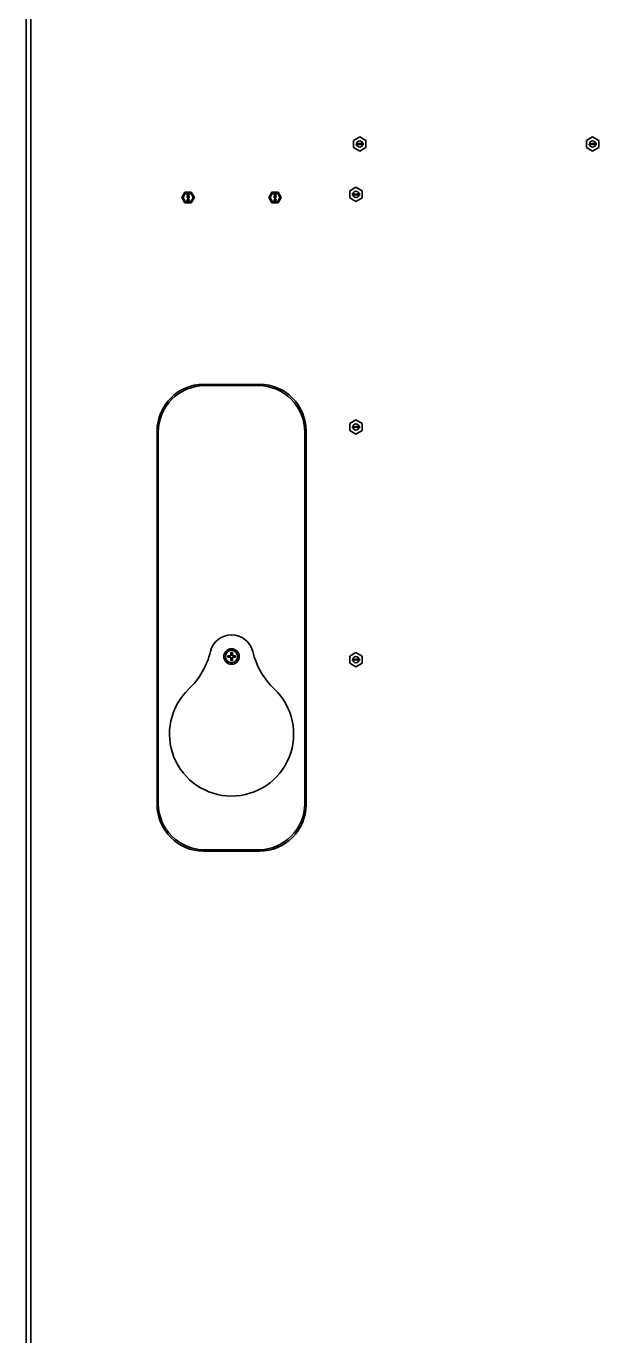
# Model space of a CAD drawing. Header units: millimetres. Extents: x 32496 to 166256, y 3504 to 23939.
# Drawn here: x 41092 to 41461, y 15969 to 16814 of the extents above; entities that cross this region are included whole.
import ezdxf

# ---------------------------------------------------------------- set-up
doc = ezdxf.new("R2010")
doc.units = ezdxf.units.MM
doc.layers.get('0').update_dxf_attribs({"lineweight": 35})

msp = doc.modelspace()

# ---------------------------------------------------------------- linework, layer by layer
at = {"linetype": 'Continuous'}
for p, q in [((41091.64, 17717.349), (41091.64, 15208.349)), ((41094.64, 17717.349), (41094.64, 15208.349)), ((41302.54, 16740.158), (41306.54, 16742.467)), ((41302.54, 16740.158), (41302.54, 16735.539)), ((41304.265, 16738.321), (41304.265, 16738.449)), ((41304.265, 16738.449), (41305.165, 16738.449)), ((41304.965, 16738.321), (41304.265, 16738.321)), ((41304.965, 16738.321), (41304.34, 16737.759)), ((41304.465, 16737.683), (41305.165, 16738.321)), ((41305.165, 16738.449), (41305.165, 16738.321)), ((41305.365, 16737.249), (41305.365, 16738.449)), ((41305.365, 16738.449), (41305.515, 16738.449)), ((41305.515, 16738.449), (41305.515, 16737.453)), ((41306.415, 16737.938), (41306.415, 16738.091)), ((41306.415, 16738.091), (41306.665, 16738.091)), ((41306.54, 16742.467), (41310.54, 16740.158)), ((41306.665, 16738.091), (41306.665, 16738.449)), ((41306.665, 16738.449), (41306.815, 16738.449)), ((41306.815, 16738.449), (41306.815, 16738.091)), ((41306.815, 16738.091), (41307.415, 16738.091)), ((41307.415, 16738.091), (41307.415, 16737.938)), ((41307.615, 16737.249), (41307.615, 16738.449)), ((41307.615, 16738.449), (41307.765, 16738.449)), ((41307.765, 16738.449), (41307.765, 16737.504)), ((41308.115, 16738.449), (41307.765, 16737.504)), ((41307.84, 16737.249), (41308.215, 16738.321)), ((41308.115, 16738.449), (41308.315, 16738.449)), ((41308.215, 16738.321), (41308.59, 16737.249)), ((41308.665, 16737.504), (41308.315, 16738.449)), ((41308.665, 16737.504), (41308.665, 16738.449)), ((41308.665, 16738.449), (41308.815, 16738.449)), ((41308.815, 16738.449), (41308.815, 16737.249)), ((41310.54, 16735.539), (41310.54, 16740.158)), ((41452.54, 16740.158), (41456.54, 16742.467)), ((41452.54, 16740.158), (41452.54, 16735.539)), ((41454.265, 16738.321), (41454.265, 16738.449)), ((41454.265, 16738.449), (41455.165, 16738.449)), ((41454.965, 16738.321), (41454.265, 16738.321)), ((41454.965, 16738.321), (41454.34, 16737.759)), ((41454.465, 16737.683), (41455.165, 16738.321)), ((41455.165, 16738.449), (41455.165, 16738.321)), ((41455.365, 16737.249), (41455.365, 16738.449)), ((41455.365, 16738.449), (41455.515, 16738.449)), ((41455.515, 16738.449), (41455.515, 16737.453)), ((41456.415, 16737.938), (41456.415, 16738.091)), ((41456.415, 16738.091), (41456.665, 16738.091)), ((41456.54, 16742.467), (41460.54, 16740.158)), ((41456.665, 16738.091), (41456.665, 16738.449)), ((41456.665, 16738.449), (41456.815, 16738.449)), ((41456.815, 16738.449), (41456.815, 16738.091)), ((41456.815, 16738.091), (41457.415, 16738.091)), ((41457.415, 16738.091), (41457.415, 16737.938)), ((41457.615, 16737.249), (41457.615, 16738.449)), ((41457.615, 16738.449), (41457.765, 16738.449)), ((41457.765, 16738.449), (41457.765, 16737.504)), ((41458.115, 16738.449), (41457.765, 16737.504)), ((41457.84, 16737.249), (41458.215, 16738.321)), ((41458.115, 16738.449), (41458.315, 16738.449)), ((41458.215, 16738.321), (41458.59, 16737.249)), ((41458.665, 16737.504), (41458.315, 16738.449)), ((41458.665, 16737.504), (41458.665, 16738.449)), ((41458.665, 16738.449), (41458.815, 16738.449)), ((41458.815, 16738.449), (41458.815, 16737.249)), ((41460.54, 16735.539), (41460.54, 16740.158)), ((41306.54, 16733.23), (41302.54, 16735.539)), ((41304.29, 16737.683), (41304.265, 16737.581)), ((41304.265, 16737.529), (41304.265, 16737.581)), ((41304.265, 16737.529), (41304.29, 16737.427)), ((41304.34, 16737.759), (41304.29, 16737.683)), ((41304.29, 16737.427), (41304.39, 16737.325)), ((41304.39, 16737.325), (41304.49, 16737.274)), ((41304.415, 16737.581), (41304.465, 16737.683)), ((41304.415, 16737.581), (41304.415, 16737.529)), ((41304.465, 16737.453), (41304.415, 16737.529)), ((41304.54, 16737.402), (41304.465, 16737.453)), ((41304.49, 16737.274), (41304.64, 16737.249)), ((41304.665, 16737.376), (41304.54, 16737.402)), ((41304.74, 16737.249), (41304.64, 16737.249)), ((41304.665, 16737.376), (41304.765, 16737.376)), ((41304.74, 16737.249), (41304.915, 16737.274)), ((41304.89, 16737.402), (41304.765, 16737.376)), ((41304.965, 16737.453), (41304.89, 16737.402)), ((41304.915, 16737.274), (41305.015, 16737.325)), ((41305.015, 16737.529), (41304.965, 16737.453)), ((41305.015, 16737.529), (41305.14, 16737.529)), ((41305.015, 16737.325), (41305.115, 16737.427)), ((41305.115, 16737.427), (41305.14, 16737.529)), ((41305.515, 16737.249), (41305.365, 16737.249)), ((41305.665, 16737.632), (41305.515, 16737.453)), ((41305.515, 16737.249), (41305.665, 16737.427)), ((41305.665, 16737.632), (41305.665, 16737.427)), ((41305.89, 16738.015), (41305.865, 16737.989)), ((41305.865, 16737.989), (41306.015, 16737.836)), ((41306.015, 16737.836), (41305.865, 16737.683)), ((41305.865, 16737.683), (41305.89, 16737.657)), ((41306.015, 16737.887), (41305.89, 16738.015)), ((41305.89, 16737.657), (41306.015, 16737.785)), ((41306.015, 16737.887), (41306.015, 16738.066)), ((41306.015, 16738.066), (41306.065, 16738.066)), ((41306.015, 16737.606), (41306.015, 16737.785)), ((41306.065, 16737.606), (41306.015, 16737.606)), ((41306.065, 16738.066), (41306.065, 16737.887)), ((41306.19, 16738.015), (41306.065, 16737.887)), ((41306.065, 16737.836), (41306.215, 16737.989)), ((41306.215, 16737.683), (41306.065, 16737.836)), ((41306.065, 16737.785), (41306.065, 16737.606)), ((41306.065, 16737.785), (41306.19, 16737.657)), ((41306.215, 16737.989), (41306.19, 16738.015)), ((41306.19, 16737.657), (41306.215, 16737.683)), ((41306.665, 16737.938), (41306.415, 16737.938)), ((41310.54, 16735.539), (41306.54, 16733.23)), ((41306.665, 16737.249), (41306.665, 16737.938)), ((41306.815, 16737.249), (41306.665, 16737.249)), ((41306.815, 16737.938), (41306.815, 16737.453)), ((41306.815, 16737.249), (41307.415, 16737.938)), ((41307.24, 16737.938), (41306.815, 16737.453)), ((41307.24, 16737.938), (41306.815, 16737.938)), ((41307.84, 16737.249), (41307.615, 16737.249)), ((41308.815, 16737.249), (41308.59, 16737.249)), ((41456.54, 16733.23), (41452.54, 16735.539)), ((41454.29, 16737.683), (41454.265, 16737.581)), ((41454.265, 16737.529), (41454.265, 16737.581)), ((41454.265, 16737.529), (41454.29, 16737.427)), ((41454.34, 16737.759), (41454.29, 16737.683)), ((41454.29, 16737.427), (41454.39, 16737.325)), ((41454.39, 16737.325), (41454.49, 16737.274)), ((41454.415, 16737.581), (41454.465, 16737.683)), ((41454.415, 16737.581), (41454.415, 16737.529)), ((41454.465, 16737.453), (41454.415, 16737.529)), ((41454.54, 16737.402), (41454.465, 16737.453)), ((41454.49, 16737.274), (41454.64, 16737.249)), ((41454.665, 16737.376), (41454.54, 16737.402)), ((41454.74, 16737.249), (41454.64, 16737.249)), ((41454.665, 16737.376), (41454.765, 16737.376)), ((41454.74, 16737.249), (41454.915, 16737.274)), ((41454.89, 16737.402), (41454.765, 16737.376)), ((41454.965, 16737.453), (41454.89, 16737.402)), ((41454.915, 16737.274), (41455.015, 16737.325)), ((41455.015, 16737.529), (41454.965, 16737.453)), ((41455.015, 16737.529), (41455.14, 16737.529)), ((41455.015, 16737.325), (41455.115, 16737.427)), ((41455.115, 16737.427), (41455.14, 16737.529)), ((41455.515, 16737.249), (41455.365, 16737.249)), ((41455.665, 16737.632), (41455.515, 16737.453)), ((41455.515, 16737.249), (41455.665, 16737.427)), ((41455.665, 16737.632), (41455.665, 16737.427)), ((41455.89, 16738.015), (41455.865, 16737.989)), ((41455.865, 16737.989), (41456.015, 16737.836)), ((41456.015, 16737.836), (41455.865, 16737.683)), ((41455.865, 16737.683), (41455.89, 16737.657)), ((41456.015, 16737.887), (41455.89, 16738.015)), ((41455.89, 16737.657), (41456.015, 16737.785)), ((41456.015, 16737.887), (41456.015, 16738.066)), ((41456.015, 16738.066), (41456.065, 16738.066)), ((41456.015, 16737.606), (41456.015, 16737.785)), ((41456.065, 16737.606), (41456.015, 16737.606)), ((41456.065, 16738.066), (41456.065, 16737.887)), ((41456.19, 16738.015), (41456.065, 16737.887)), ((41456.065, 16737.836), (41456.215, 16737.989)), ((41456.215, 16737.683), (41456.065, 16737.836)), ((41456.065, 16737.785), (41456.065, 16737.606)), ((41456.065, 16737.785), (41456.19, 16737.657)), ((41456.215, 16737.989), (41456.19, 16738.015)), ((41456.19, 16737.657), (41456.215, 16737.683)), ((41456.665, 16737.938), (41456.415, 16737.938)), ((41460.54, 16735.539), (41456.54, 16733.23)), ((41456.665, 16737.249), (41456.665, 16737.938)), ((41456.815, 16737.249), (41456.665, 16737.249)), ((41456.815, 16737.938), (41456.815, 16737.453)), ((41456.815, 16737.249), (41457.415, 16737.938)), ((41457.24, 16737.938), (41456.815, 16737.453)), ((41457.24, 16737.938), (41456.815, 16737.938)), ((41457.84, 16737.249), (41457.615, 16737.249)), ((41458.815, 16737.249), (41458.59, 16737.249)), ((41191.898, 16703.349), (41193.919, 16706.849)), ((41197.96, 16706.849), (41193.919, 16706.849)), ((41195.29, 16705.386), (41195.29, 16705.549)), ((41195.29, 16705.549), (41196.59, 16705.549)), ((41196.313, 16705.386), (41195.29, 16705.007)), ((41196.313, 16705.386), (41195.29, 16705.386)), ((41195.29, 16704.79), (41195.29, 16705.007)), ((41195.29, 16704.79), (41196.313, 16704.411)), ((41195.29, 16704.249), (41195.29, 16704.411)), ((41195.29, 16704.411), (41196.313, 16704.411)), ((41195.428, 16704.899), (41196.59, 16705.305)), ((41196.59, 16704.492), (41195.428, 16704.899)), ((41196.59, 16705.549), (41196.59, 16705.305)), ((41196.59, 16704.492), (41196.59, 16704.249)), ((41197.96, 16706.849), (41199.981, 16703.349)), ((41247.898, 16703.349), (41249.919, 16706.849)), ((41253.96, 16706.849), (41249.919, 16706.849)), ((41251.29, 16705.386), (41251.29, 16705.549)), ((41251.29, 16705.549), (41252.59, 16705.549)), ((41252.313, 16705.386), (41251.29, 16705.007)), ((41252.313, 16705.386), (41251.29, 16705.386)), ((41251.29, 16704.79), (41251.29, 16705.007)), ((41251.29, 16704.79), (41252.313, 16704.411)), ((41251.29, 16704.249), (41251.29, 16704.411)), ((41251.29, 16704.411), (41252.313, 16704.411)), ((41251.428, 16704.899), (41252.59, 16705.305)), ((41252.59, 16704.492), (41251.428, 16704.899)), ((41252.59, 16705.549), (41252.59, 16705.305)), ((41252.59, 16704.492), (41252.59, 16704.249)), ((41253.96, 16706.849), (41255.981, 16703.349)), ((41300.04, 16707.658), (41304.04, 16709.967)), ((41300.04, 16707.658), (41300.04, 16703.039)), ((41301.765, 16705.821), (41301.765, 16705.949)), ((41301.765, 16705.949), (41302.665, 16705.949)), ((41302.465, 16705.821), (41301.765, 16705.821)), ((41301.79, 16705.183), (41301.765, 16705.081)), ((41301.765, 16705.029), (41301.765, 16705.081)), ((41301.765, 16705.029), (41301.79, 16704.927)), ((41301.84, 16705.259), (41301.79, 16705.183)), ((41301.79, 16704.927), (41301.89, 16704.825)), ((41302.465, 16705.821), (41301.84, 16705.259)), ((41301.89, 16704.825), (41301.99, 16704.774)), ((41301.915, 16705.081), (41301.965, 16705.183)), ((41301.915, 16705.081), (41301.915, 16705.029)), ((41301.965, 16704.953), (41301.915, 16705.029)), ((41301.965, 16705.183), (41302.665, 16705.821)), ((41302.04, 16704.902), (41301.965, 16704.953)), ((41301.99, 16704.774), (41302.14, 16704.749)), ((41302.165, 16704.876), (41302.04, 16704.902)), ((41302.24, 16704.749), (41302.14, 16704.749)), ((41302.165, 16704.876), (41302.265, 16704.876)), ((41302.24, 16704.749), (41302.415, 16704.774)), ((41302.39, 16704.902), (41302.265, 16704.876)), ((41302.465, 16704.953), (41302.39, 16704.902)), ((41302.415, 16704.774), (41302.515, 16704.825)), ((41302.515, 16705.029), (41302.465, 16704.953)), ((41302.515, 16705.029), (41302.64, 16705.029)), ((41302.515, 16704.825), (41302.615, 16704.927)), ((41302.615, 16704.927), (41302.64, 16705.029)), ((41302.665, 16705.949), (41302.665, 16705.821)), ((41302.865, 16704.749), (41302.865, 16705.949)), ((41302.865, 16705.949), (41303.015, 16705.949)), ((41303.015, 16704.749), (41302.865, 16704.749)), ((41303.015, 16705.949), (41303.015, 16704.953)), ((41303.165, 16705.132), (41303.015, 16704.953)), ((41303.015, 16704.749), (41303.165, 16704.927)), ((41303.165, 16705.132), (41303.165, 16704.927)), ((41303.39, 16705.515), (41303.365, 16705.489)), ((41303.365, 16705.489), (41303.515, 16705.336)), ((41303.515, 16705.336), (41303.365, 16705.183)), ((41303.365, 16705.183), (41303.39, 16705.157)), ((41303.515, 16705.387), (41303.39, 16705.515)), ((41303.39, 16705.157), (41303.515, 16705.285)), ((41303.515, 16705.387), (41303.515, 16705.566)), ((41303.515, 16705.566), (41303.565, 16705.566)), ((41303.515, 16705.106), (41303.515, 16705.285)), ((41303.565, 16705.106), (41303.515, 16705.106)), ((41303.565, 16705.566), (41303.565, 16705.387)), ((41303.69, 16705.515), (41303.565, 16705.387)), ((41303.565, 16705.336), (41303.715, 16705.489)), ((41303.715, 16705.183), (41303.565, 16705.336)), ((41303.565, 16705.285), (41303.565, 16705.106)), ((41303.565, 16705.285), (41303.69, 16705.157)), ((41303.715, 16705.489), (41303.69, 16705.515)), ((41303.69, 16705.157), (41303.715, 16705.183)), ((41303.915, 16705.438), (41303.915, 16705.591)), ((41303.915, 16705.591), (41304.165, 16705.591)), ((41304.165, 16705.438), (41303.915, 16705.438)), ((41304.04, 16709.967), (41308.04, 16707.658)), ((41304.165, 16705.591), (41304.165, 16705.949)), ((41304.165, 16705.949), (41304.315, 16705.949)), ((41304.165, 16704.749), (41304.165, 16705.438)), ((41304.315, 16704.749), (41304.165, 16704.749)), ((41304.315, 16705.949), (41304.315, 16705.591)), ((41304.315, 16705.591), (41304.915, 16705.591)), ((41304.315, 16705.438), (41304.315, 16704.953)), ((41304.315, 16704.749), (41304.915, 16705.438)), ((41304.74, 16705.438), (41304.315, 16704.953)), ((41304.74, 16705.438), (41304.315, 16705.438)), ((41304.915, 16705.591), (41304.915, 16705.438)), ((41305.115, 16704.749), (41305.115, 16705.949)), ((41305.115, 16705.949), (41305.265, 16705.949)), ((41305.34, 16704.749), (41305.115, 16704.749)), ((41305.265, 16705.949), (41305.265, 16705.004)), ((41305.615, 16705.949), (41305.265, 16705.004)), ((41305.34, 16704.749), (41305.715, 16705.821)), ((41305.615, 16705.949), (41305.815, 16705.949)), ((41305.715, 16705.821), (41306.09, 16704.749)), ((41306.165, 16705.004), (41305.815, 16705.949)), ((41306.315, 16704.749), (41306.09, 16704.749)), ((41306.165, 16705.004), (41306.165, 16705.949)), ((41306.165, 16705.949), (41306.315, 16705.949)), ((41306.315, 16705.949), (41306.315, 16704.749)), ((41308.04, 16703.039), (41308.04, 16707.658)), ((41193.919, 16699.849), (41191.898, 16703.349)), ((41193.919, 16699.849), (41197.96, 16699.849)), ((41196.59, 16704.249), (41195.29, 16704.249)), ((41195.317, 16703.734), (41195.29, 16703.599)), ((41195.29, 16703.463), (41195.29, 16703.599)), ((41195.29, 16703.463), (41195.317, 16703.328)), ((41195.29, 16701.919), (41195.29, 16702.082)), ((41195.29, 16702.082), (41196.368, 16702.082)), ((41196.59, 16701.919), (41195.29, 16701.919)), ((41195.29, 16700.728), (41195.29, 16701.703)), ((41195.29, 16701.703), (41195.428, 16701.703)), ((41195.428, 16700.728), (41195.29, 16700.728)), ((41195.4, 16703.869), (41195.317, 16703.734)), ((41195.317, 16703.328), (41195.4, 16703.192)), ((41195.511, 16703.951), (41195.4, 16703.869)), ((41195.4, 16703.192), (41195.511, 16703.111)), ((41195.428, 16703.626), (41195.456, 16703.707)), ((41195.428, 16703.626), (41195.428, 16703.436)), ((41195.456, 16703.355), (41195.428, 16703.436)), ((41196.12, 16700.944), (41195.428, 16701.703)), ((41195.428, 16701.486), (41195.428, 16700.728)), ((41195.428, 16701.486), (41196.037, 16700.809)), ((41195.456, 16703.707), (41195.511, 16703.788)), ((41195.511, 16703.274), (41195.456, 16703.355)), ((41195.649, 16704.005), (41195.511, 16703.951)), ((41195.511, 16703.788), (41195.594, 16703.842)), ((41195.594, 16703.219), (41195.511, 16703.274)), ((41195.511, 16703.111), (41195.649, 16703.057)), ((41195.594, 16703.842), (41195.677, 16703.869)), ((41195.677, 16703.192), (41195.594, 16703.219)), ((41195.843, 16704.032), (41195.649, 16704.005)), ((41195.788, 16703.057), (41195.649, 16703.057)), ((41195.76, 16703.869), (41195.677, 16703.869)), ((41195.677, 16703.192), (41195.76, 16703.192)), ((41195.705, 16702.624), (41195.705, 16702.678)), ((41195.705, 16702.678), (41195.898, 16702.678)), ((41195.898, 16702.624), (41195.705, 16702.624)), ((41195.76, 16703.869), (41195.843, 16703.842)), ((41195.843, 16703.219), (41195.76, 16703.192)), ((41195.788, 16702.84), (41195.76, 16702.813)), ((41195.76, 16702.813), (41195.898, 16702.678)), ((41195.898, 16702.624), (41195.76, 16702.488)), ((41195.76, 16702.488), (41195.788, 16702.461)), ((41195.788, 16703.057), (41195.926, 16703.111)), ((41195.954, 16702.678), (41195.788, 16702.84)), ((41195.788, 16702.461), (41195.954, 16702.624)), ((41195.843, 16704.032), (41196.037, 16704.032)), ((41195.843, 16703.842), (41195.898, 16703.788)), ((41195.898, 16703.274), (41195.843, 16703.219)), ((41195.898, 16703.788), (41195.954, 16703.707)), ((41195.954, 16703.355), (41195.898, 16703.274)), ((41195.926, 16703.111), (41196.009, 16703.192)), ((41195.954, 16703.707), (41195.981, 16703.626)), ((41195.981, 16703.436), (41195.954, 16703.355)), ((41196.12, 16702.84), (41195.954, 16702.678)), ((41195.954, 16702.624), (41196.12, 16702.461)), ((41196.092, 16703.734), (41195.981, 16703.897)), ((41196.037, 16703.897), (41195.981, 16703.897)), ((41195.981, 16703.436), (41195.981, 16703.626)), ((41196.009, 16703.192), (41196.092, 16703.328)), ((41196.009, 16702.678), (41196.147, 16702.813)), ((41196.009, 16702.678), (41196.203, 16702.678)), ((41196.147, 16702.488), (41196.009, 16702.624)), ((41196.203, 16702.624), (41196.009, 16702.624)), ((41196.23, 16704.005), (41196.037, 16704.032)), ((41196.037, 16703.897), (41196.203, 16703.869)), ((41196.037, 16700.809), (41196.12, 16700.755)), ((41196.12, 16703.599), (41196.092, 16703.734)), ((41196.092, 16703.328), (41196.12, 16703.463)), ((41196.12, 16703.599), (41196.12, 16703.463)), ((41196.147, 16702.813), (41196.12, 16702.84)), ((41196.12, 16702.461), (41196.147, 16702.488)), ((41196.23, 16700.89), (41196.12, 16700.944)), ((41196.12, 16700.755), (41196.23, 16700.728)), ((41196.175, 16702.244), (41196.368, 16702.082)), ((41196.175, 16702.244), (41196.396, 16702.244)), ((41196.203, 16703.869), (41196.286, 16703.842)), ((41196.203, 16702.678), (41196.203, 16702.624)), ((41196.368, 16703.951), (41196.23, 16704.005)), ((41196.23, 16700.89), (41196.286, 16700.89)), ((41196.286, 16700.728), (41196.23, 16700.728)), ((41196.286, 16703.842), (41196.368, 16703.788)), ((41196.368, 16703.301), (41196.286, 16703.247)), ((41196.286, 16703.111), (41196.286, 16703.247)), ((41196.286, 16703.111), (41196.368, 16703.138)), ((41196.286, 16701.54), (41196.286, 16701.676)), ((41196.396, 16701.649), (41196.286, 16701.676)), ((41196.286, 16701.54), (41196.368, 16701.486)), ((41196.368, 16700.944), (41196.286, 16700.89)), ((41196.286, 16700.728), (41196.396, 16700.755)), ((41196.479, 16703.869), (41196.368, 16703.951)), ((41196.368, 16703.788), (41196.424, 16703.707)), ((41196.424, 16703.382), (41196.368, 16703.301)), ((41196.368, 16703.138), (41196.479, 16703.219)), ((41196.368, 16701.486), (41196.424, 16701.405)), ((41196.424, 16701.026), (41196.368, 16700.944)), ((41196.59, 16702.082), (41196.396, 16702.244)), ((41196.507, 16701.54), (41196.396, 16701.649)), ((41196.396, 16700.755), (41196.507, 16700.863)), ((41196.424, 16703.707), (41196.451, 16703.626)), ((41196.451, 16703.463), (41196.424, 16703.382)), ((41196.424, 16701.405), (41196.451, 16701.269)), ((41196.451, 16701.161), (41196.424, 16701.026)), ((41196.451, 16703.463), (41196.451, 16703.626)), ((41196.451, 16701.161), (41196.451, 16701.269)), ((41196.562, 16703.734), (41196.479, 16703.869)), ((41196.479, 16703.219), (41196.562, 16703.355)), ((41196.562, 16701.432), (41196.507, 16701.54)), ((41196.507, 16700.863), (41196.562, 16700.972)), ((41196.59, 16703.599), (41196.562, 16703.734)), ((41196.562, 16703.355), (41196.59, 16703.49)), ((41196.59, 16701.242), (41196.562, 16701.432)), ((41196.562, 16700.972), (41196.59, 16701.134)), ((41196.59, 16703.599), (41196.59, 16703.49)), ((41196.59, 16702.082), (41196.59, 16701.919)), ((41196.59, 16701.242), (41196.59, 16701.134)), ((41199.981, 16703.349), (41197.96, 16699.849)), ((41249.919, 16699.849), (41247.898, 16703.349)), ((41249.919, 16699.849), (41253.96, 16699.849)), ((41252.59, 16704.249), (41251.29, 16704.249)), ((41251.317, 16703.734), (41251.29, 16703.599)), ((41251.29, 16703.463), (41251.29, 16703.599)), ((41251.29, 16703.463), (41251.317, 16703.328)), ((41251.29, 16701.919), (41251.29, 16702.082)), ((41251.29, 16702.082), (41252.368, 16702.082)), ((41252.59, 16701.919), (41251.29, 16701.919)), ((41251.29, 16700.728), (41251.29, 16701.703)), ((41251.29, 16701.703), (41251.428, 16701.703)), ((41251.428, 16700.728), (41251.29, 16700.728)), ((41251.4, 16703.869), (41251.317, 16703.734)), ((41251.317, 16703.328), (41251.4, 16703.192)), ((41251.511, 16703.951), (41251.4, 16703.869)), ((41251.4, 16703.192), (41251.511, 16703.111)), ((41251.428, 16703.626), (41251.456, 16703.707)), ((41251.428, 16703.626), (41251.428, 16703.436)), ((41251.456, 16703.355), (41251.428, 16703.436)), ((41252.12, 16700.944), (41251.428, 16701.703)), ((41251.428, 16701.486), (41251.428, 16700.728)), ((41251.428, 16701.486), (41252.037, 16700.809)), ((41251.456, 16703.707), (41251.511, 16703.788)), ((41251.511, 16703.274), (41251.456, 16703.355)), ((41251.649, 16704.005), (41251.511, 16703.951)), ((41251.511, 16703.788), (41251.594, 16703.842)), ((41251.594, 16703.219), (41251.511, 16703.274)), ((41251.511, 16703.111), (41251.649, 16703.057)), ((41251.594, 16703.842), (41251.677, 16703.869)), ((41251.677, 16703.192), (41251.594, 16703.219)), ((41251.843, 16704.032), (41251.649, 16704.005)), ((41251.788, 16703.057), (41251.649, 16703.057)), ((41251.76, 16703.869), (41251.677, 16703.869)), ((41251.677, 16703.192), (41251.76, 16703.192)), ((41251.705, 16702.624), (41251.705, 16702.678)), ((41251.705, 16702.678), (41251.898, 16702.678)), ((41251.898, 16702.624), (41251.705, 16702.624)), ((41251.76, 16703.869), (41251.843, 16703.842)), ((41251.843, 16703.219), (41251.76, 16703.192)), ((41251.788, 16702.84), (41251.76, 16702.813)), ((41251.76, 16702.813), (41251.898, 16702.678)), ((41251.898, 16702.624), (41251.76, 16702.488)), ((41251.76, 16702.488), (41251.788, 16702.461)), ((41251.788, 16703.057), (41251.926, 16703.111)), ((41251.954, 16702.678), (41251.788, 16702.84)), ((41251.788, 16702.461), (41251.954, 16702.624)), ((41251.843, 16704.032), (41252.037, 16704.032)), ((41251.843, 16703.842), (41251.898, 16703.788)), ((41251.898, 16703.274), (41251.843, 16703.219)), ((41251.898, 16703.788), (41251.954, 16703.707)), ((41251.954, 16703.355), (41251.898, 16703.274)), ((41251.926, 16703.111), (41252.009, 16703.192)), ((41251.954, 16703.707), (41251.981, 16703.626)), ((41251.981, 16703.436), (41251.954, 16703.355)), ((41252.12, 16702.84), (41251.954, 16702.678)), ((41251.954, 16702.624), (41252.12, 16702.461)), ((41252.092, 16703.734), (41251.981, 16703.897)), ((41252.037, 16703.897), (41251.981, 16703.897)), ((41251.981, 16703.436), (41251.981, 16703.626)), ((41252.009, 16703.192), (41252.092, 16703.328)), ((41252.009, 16702.678), (41252.147, 16702.813)), ((41252.009, 16702.678), (41252.203, 16702.678)), ((41252.147, 16702.488), (41252.009, 16702.624)), ((41252.203, 16702.624), (41252.009, 16702.624)), ((41252.23, 16704.005), (41252.037, 16704.032)), ((41252.037, 16703.897), (41252.203, 16703.869)), ((41252.037, 16700.809), (41252.12, 16700.755)), ((41252.12, 16703.599), (41252.092, 16703.734)), ((41252.092, 16703.328), (41252.12, 16703.463)), ((41252.12, 16703.599), (41252.12, 16703.463)), ((41252.147, 16702.813), (41252.12, 16702.84)), ((41252.12, 16702.461), (41252.147, 16702.488)), ((41252.23, 16700.89), (41252.12, 16700.944)), ((41252.12, 16700.755), (41252.23, 16700.728)), ((41252.175, 16702.244), (41252.368, 16702.082)), ((41252.175, 16702.244), (41252.396, 16702.244)), ((41252.203, 16703.869), (41252.286, 16703.842)), ((41252.203, 16702.678), (41252.203, 16702.624)), ((41252.368, 16703.951), (41252.23, 16704.005)), ((41252.23, 16700.89), (41252.286, 16700.89)), ((41252.286, 16700.728), (41252.23, 16700.728)), ((41252.286, 16703.842), (41252.368, 16703.788)), ((41252.368, 16703.301), (41252.286, 16703.247)), ((41252.286, 16703.111), (41252.286, 16703.247)), ((41252.286, 16703.111), (41252.368, 16703.138)), ((41252.286, 16701.54), (41252.286, 16701.676)), ((41252.396, 16701.649), (41252.286, 16701.676)), ((41252.286, 16701.54), (41252.368, 16701.486)), ((41252.368, 16700.944), (41252.286, 16700.89)), ((41252.286, 16700.728), (41252.396, 16700.755)), ((41252.479, 16703.869), (41252.368, 16703.951)), ((41252.368, 16703.788), (41252.424, 16703.707)), ((41252.424, 16703.382), (41252.368, 16703.301)), ((41252.368, 16703.138), (41252.479, 16703.219)), ((41252.368, 16701.486), (41252.424, 16701.405)), ((41252.424, 16701.026), (41252.368, 16700.944)), ((41252.59, 16702.082), (41252.396, 16702.244)), ((41252.507, 16701.54), (41252.396, 16701.649)), ((41252.396, 16700.755), (41252.507, 16700.863)), ((41252.424, 16703.707), (41252.451, 16703.626)), ((41252.451, 16703.463), (41252.424, 16703.382)), ((41252.424, 16701.405), (41252.451, 16701.269)), ((41252.451, 16701.161), (41252.424, 16701.026)), ((41252.451, 16703.463), (41252.451, 16703.626)), ((41252.451, 16701.161), (41252.451, 16701.269)), ((41252.562, 16703.734), (41252.479, 16703.869)), ((41252.479, 16703.219), (41252.562, 16703.355)), ((41252.562, 16701.432), (41252.507, 16701.54)), ((41252.507, 16700.863), (41252.562, 16700.972)), ((41252.59, 16703.599), (41252.562, 16703.734)), ((41252.562, 16703.355), (41252.59, 16703.49)), ((41252.59, 16701.242), (41252.562, 16701.432)), ((41252.562, 16700.972), (41252.59, 16701.134)), ((41252.59, 16703.599), (41252.59, 16703.49)), ((41252.59, 16702.082), (41252.59, 16701.919)), ((41252.59, 16701.242), (41252.59, 16701.134)), ((41255.981, 16703.349), (41253.96, 16699.849)), ((41304.04, 16700.73), (41300.04, 16703.039)), ((41308.04, 16703.039), (41304.04, 16700.73)), ((41241.94, 16582.849), (41205.94, 16582.849)), ((41206.74, 16582.049), (41241.14, 16582.049)), ((41175.94, 16552.849), (41175.94, 16311.849)), ((41271.94, 16311.849), (41271.94, 16552.849)), ((41300.04, 16557.658), (41304.04, 16559.967)), ((41300.04, 16557.658), (41300.04, 16553.039)), ((41304.04, 16550.73), (41300.04, 16553.039)), ((41301.765, 16555.821), (41301.765, 16555.949)), ((41301.765, 16555.949), (41302.665, 16555.949)), ((41302.465, 16555.821), (41301.765, 16555.821)), ((41301.79, 16555.183), (41301.765, 16555.081)), ((41301.765, 16555.029), (41301.765, 16555.081)), ((41301.765, 16555.029), (41301.79, 16554.927)), ((41301.84, 16555.259), (41301.79, 16555.183)), ((41301.79, 16554.927), (41301.89, 16554.825)), ((41302.465, 16555.821), (41301.84, 16555.259)), ((41301.89, 16554.825), (41301.99, 16554.774)), ((41301.915, 16555.081), (41301.965, 16555.183)), ((41301.915, 16555.081), (41301.915, 16555.029)), ((41301.965, 16554.953), (41301.915, 16555.029)), ((41301.965, 16555.183), (41302.665, 16555.821)), ((41302.04, 16554.902), (41301.965, 16554.953)), ((41301.99, 16554.774), (41302.14, 16554.749)), ((41302.165, 16554.876), (41302.04, 16554.902)), ((41302.24, 16554.749), (41302.14, 16554.749)), ((41302.165, 16554.876), (41302.265, 16554.876)), ((41302.24, 16554.749), (41302.415, 16554.774)), ((41302.39, 16554.902), (41302.265, 16554.876)), ((41302.465, 16554.953), (41302.39, 16554.902)), ((41302.415, 16554.774), (41302.515, 16554.825)), ((41302.515, 16555.029), (41302.465, 16554.953)), ((41302.515, 16555.029), (41302.64, 16555.029)), ((41302.515, 16554.825), (41302.615, 16554.927)), ((41302.615, 16554.927), (41302.64, 16555.029)), ((41302.665, 16555.949), (41302.665, 16555.821)), ((41302.865, 16554.749), (41302.865, 16555.949)), ((41302.865, 16555.949), (41303.015, 16555.949)), ((41303.015, 16554.749), (41302.865, 16554.749)), ((41303.015, 16555.949), (41303.015, 16554.953)), ((41303.165, 16555.132), (41303.015, 16554.953)), ((41303.015, 16554.749), (41303.165, 16554.927)), ((41303.165, 16555.132), (41303.165, 16554.927)), ((41303.39, 16555.515), (41303.365, 16555.489)), ((41303.365, 16555.489), (41303.515, 16555.336)), ((41303.515, 16555.336), (41303.365, 16555.183)), ((41303.365, 16555.183), (41303.39, 16555.157)), ((41303.515, 16555.387), (41303.39, 16555.515)), ((41303.39, 16555.157), (41303.515, 16555.285)), ((41303.515, 16555.387), (41303.515, 16555.566)), ((41303.515, 16555.566), (41303.565, 16555.566)), ((41303.515, 16555.106), (41303.515, 16555.285)), ((41303.565, 16555.106), (41303.515, 16555.106)), ((41303.565, 16555.566), (41303.565, 16555.387)), ((41303.69, 16555.515), (41303.565, 16555.387)), ((41303.565, 16555.336), (41303.715, 16555.489)), ((41303.715, 16555.183), (41303.565, 16555.336)), ((41303.565, 16555.285), (41303.565, 16555.106)), ((41303.565, 16555.285), (41303.69, 16555.157)), ((41303.715, 16555.489), (41303.69, 16555.515)), ((41303.69, 16555.157), (41303.715, 16555.183)), ((41303.915, 16555.438), (41303.915, 16555.591)), ((41303.915, 16555.591), (41304.165, 16555.591)), ((41304.165, 16555.438), (41303.915, 16555.438)), ((41304.04, 16559.967), (41308.04, 16557.658)), ((41308.04, 16553.039), (41304.04, 16550.73)), ((41304.165, 16555.591), (41304.165, 16555.949)), ((41304.165, 16555.949), (41304.315, 16555.949)), ((41304.165, 16554.749), (41304.165, 16555.438)), ((41304.315, 16554.749), (41304.165, 16554.749)), ((41304.315, 16555.949), (41304.315, 16555.591)), ((41304.315, 16555.591), (41304.915, 16555.591)), ((41304.315, 16555.438), (41304.315, 16554.953)), ((41304.315, 16554.749), (41304.915, 16555.438)), ((41304.74, 16555.438), (41304.315, 16554.953)), ((41304.74, 16555.438), (41304.315, 16555.438)), ((41304.915, 16555.591), (41304.915, 16555.438)), ((41305.115, 16554.749), (41305.115, 16555.949)), ((41305.115, 16555.949), (41305.265, 16555.949)), ((41305.34, 16554.749), (41305.115, 16554.749)), ((41305.265, 16555.949), (41305.265, 16555.004)), ((41305.615, 16555.949), (41305.265, 16555.004)), ((41305.34, 16554.749), (41305.715, 16555.821)), ((41305.615, 16555.949), (41305.815, 16555.949)), ((41305.715, 16555.821), (41306.09, 16554.749)), ((41306.165, 16555.004), (41305.815, 16555.949)), ((41306.315, 16554.749), (41306.09, 16554.749)), ((41306.165, 16555.004), (41306.165, 16555.949)), ((41306.165, 16555.949), (41306.315, 16555.949)), ((41306.315, 16555.949), (41306.315, 16554.749)), ((41308.04, 16553.039), (41308.04, 16557.658)), ((41176.74, 16312.649), (41176.74, 16552.049)), ((41271.14, 16552.049), (41271.14, 16312.649)), ((41223.44, 16407.849), (41223.44, 16409.849)), ((41223.44, 16409.849), (41224.44, 16409.849)), ((41224.44, 16409.849), (41224.44, 16407.849)), ((41300.04, 16407.658), (41304.04, 16409.967)), ((41304.04, 16409.967), (41308.04, 16407.658)), ((41221.44, 16406.849), (41221.44, 16407.849)), ((41221.44, 16407.849), (41223.44, 16407.849)), ((41223.44, 16406.849), (41221.44, 16406.849)), ((41223.44, 16404.849), (41223.44, 16406.849)), ((41224.44, 16404.849), (41223.44, 16404.849)), ((41224.44, 16407.849), (41226.44, 16407.849)), ((41224.44, 16406.849), (41224.44, 16404.849)), ((41226.44, 16406.849), (41224.44, 16406.849)), ((41226.44, 16407.849), (41226.44, 16406.849)), ((41300.04, 16407.658), (41300.04, 16403.039)), ((41304.04, 16400.73), (41300.04, 16403.039)), ((41301.765, 16405.821), (41301.765, 16405.949)), ((41301.765, 16405.949), (41302.665, 16405.949)), ((41302.465, 16405.821), (41301.765, 16405.821)), ((41301.79, 16405.183), (41301.765, 16405.081)), ((41301.765, 16405.029), (41301.765, 16405.081)), ((41301.765, 16405.029), (41301.79, 16404.927)), ((41301.84, 16405.259), (41301.79, 16405.183)), ((41301.79, 16404.927), (41301.89, 16404.825)), ((41302.465, 16405.821), (41301.84, 16405.259)), ((41301.89, 16404.825), (41301.99, 16404.774)), ((41301.915, 16405.081), (41301.965, 16405.183)), ((41301.915, 16405.081), (41301.915, 16405.029)), ((41301.965, 16404.953), (41301.915, 16405.029)), ((41301.965, 16405.183), (41302.665, 16405.821)), ((41302.04, 16404.902), (41301.965, 16404.953)), ((41301.99, 16404.774), (41302.14, 16404.749)), ((41302.165, 16404.876), (41302.04, 16404.902)), ((41302.24, 16404.749), (41302.14, 16404.749)), ((41302.165, 16404.876), (41302.265, 16404.876)), ((41302.24, 16404.749), (41302.415, 16404.774)), ((41302.39, 16404.902), (41302.265, 16404.876)), ((41302.465, 16404.953), (41302.39, 16404.902)), ((41302.415, 16404.774), (41302.515, 16404.825)), ((41302.515, 16405.029), (41302.465, 16404.953)), ((41302.515, 16405.029), (41302.64, 16405.029)), ((41302.515, 16404.825), (41302.615, 16404.927)), ((41302.615, 16404.927), (41302.64, 16405.029)), ((41302.665, 16405.949), (41302.665, 16405.821)), ((41302.865, 16404.749), (41302.865, 16405.949)), ((41302.865, 16405.949), (41303.015, 16405.949)), ((41303.015, 16404.749), (41302.865, 16404.749)), ((41303.015, 16405.949), (41303.015, 16404.953)), ((41303.165, 16405.132), (41303.015, 16404.953)), ((41303.015, 16404.749), (41303.165, 16404.927)), ((41303.165, 16405.132), (41303.165, 16404.927)), ((41303.39, 16405.515), (41303.365, 16405.489)), ((41303.365, 16405.489), (41303.515, 16405.336)), ((41303.515, 16405.336), (41303.365, 16405.183)), ((41303.365, 16405.183), (41303.39, 16405.157)), ((41303.515, 16405.387), (41303.39, 16405.515)), ((41303.39, 16405.157), (41303.515, 16405.285)), ((41303.515, 16405.387), (41303.515, 16405.566)), ((41303.515, 16405.566), (41303.565, 16405.566)), ((41303.515, 16405.106), (41303.515, 16405.285)), ((41303.565, 16405.106), (41303.515, 16405.106)), ((41303.565, 16405.566), (41303.565, 16405.387)), ((41303.69, 16405.515), (41303.565, 16405.387)), ((41303.565, 16405.336), (41303.715, 16405.489)), ((41303.715, 16405.183), (41303.565, 16405.336)), ((41303.565, 16405.285), (41303.565, 16405.106)), ((41303.565, 16405.285), (41303.69, 16405.157)), ((41303.715, 16405.489), (41303.69, 16405.515)), ((41303.69, 16405.157), (41303.715, 16405.183)), ((41303.915, 16405.438), (41303.915, 16405.591)), ((41303.915, 16405.591), (41304.165, 16405.591)), ((41304.165, 16405.438), (41303.915, 16405.438)), ((41308.04, 16403.039), (41304.04, 16400.73)), ((41304.165, 16405.591), (41304.165, 16405.949)), ((41304.165, 16405.949), (41304.315, 16405.949)), ((41304.165, 16404.749), (41304.165, 16405.438)), ((41304.315, 16404.749), (41304.165, 16404.749)), ((41304.315, 16405.949), (41304.315, 16405.591)), ((41304.315, 16405.591), (41304.915, 16405.591)), ((41304.315, 16405.438), (41304.315, 16404.953)), ((41304.315, 16404.749), (41304.915, 16405.438)), ((41304.74, 16405.438), (41304.315, 16404.953)), ((41304.74, 16405.438), (41304.315, 16405.438)), ((41304.915, 16405.591), (41304.915, 16405.438)), ((41305.115, 16404.749), (41305.115, 16405.949)), ((41305.115, 16405.949), (41305.265, 16405.949)), ((41305.34, 16404.749), (41305.115, 16404.749)), ((41305.265, 16405.949), (41305.265, 16405.004)), ((41305.615, 16405.949), (41305.265, 16405.004)), ((41305.34, 16404.749), (41305.715, 16405.821)), ((41305.615, 16405.949), (41305.815, 16405.949)), ((41305.715, 16405.821), (41306.09, 16404.749)), ((41306.165, 16405.004), (41305.815, 16405.949)), ((41306.315, 16404.749), (41306.09, 16404.749)), ((41306.165, 16405.004), (41306.165, 16405.949)), ((41306.165, 16405.949), (41306.315, 16405.949)), ((41306.315, 16405.949), (41306.315, 16404.749)), ((41308.04, 16403.039), (41308.04, 16407.658)), ((41241.14, 16282.649), (41206.74, 16282.649)), ((41205.94, 16281.849), (41241.94, 16281.849))]:
    msp.add_line(p, q, dxfattribs=at)
for centre, radius in [((41306.54, 16737.849), 2), ((41456.54, 16737.849), 2), ((41195.94, 16703.349), 3), ((41251.94, 16703.349), 3), ((41304.04, 16705.349), 2), ((41304.04, 16555.349), 2), ((41223.94, 16407.349), 5), ((41223.94, 16407.349), 4), ((41304.04, 16405.349), 2)]:
    msp.add_circle(centre, radius, dxfattribs=at)
for centre, radius, start, end in [((41205.94, 16552.849), 30, 90, 180), ((41206.74, 16552.049), 30, 90, 180), ((41241.14, 16552.049), 30, 0, 90), ((41241.94, 16552.849), 30, 0, 90), ((41223.94, 16407.349), 14, 13.591623, 166.408377), ((41161.732, 16422.389), 50, 313.724913, 346.408377), ((41286.147, 16422.389), 50, 193.591623, 226.275087), ((41223.94, 16357.349), 40, 133.724913, 46.275087), ((41205.94, 16311.849), 30, 180, 270), ((41206.74, 16312.649), 30, 180, 270), ((41241.14, 16312.649), 30, 270, 0), ((41241.94, 16311.849), 30, 270, 0)]:
    msp.add_arc(centre, radius, start, end, dxfattribs=at)

doc.saveas('drawing.dxf')
